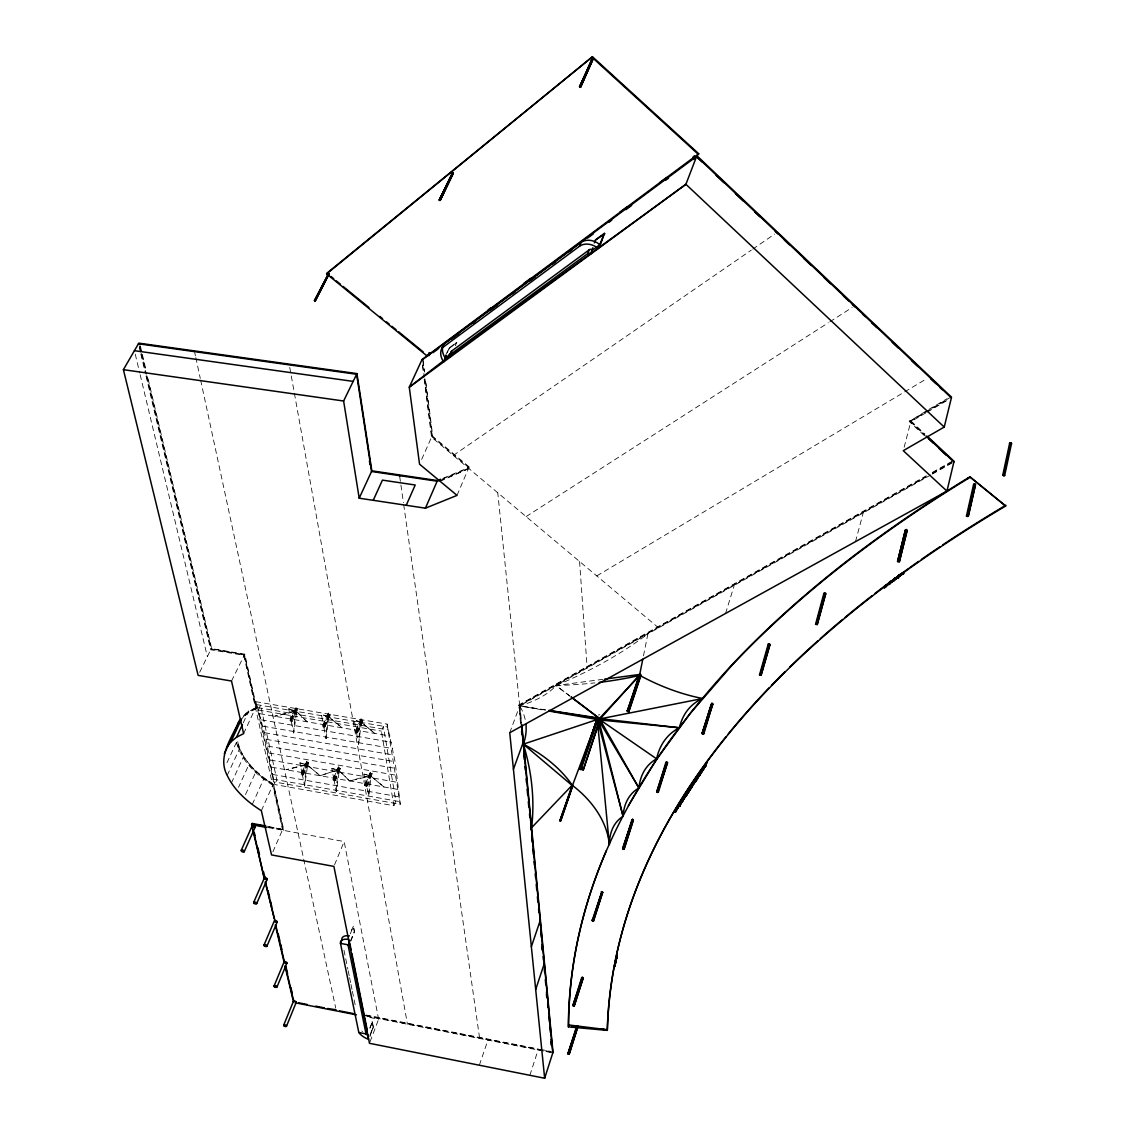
<?xml version="1.0" encoding="UTF-8"?>
<svg xmlns="http://www.w3.org/2000/svg" width="1135" height="1135" viewBox="0 0 1135 1135"><rect width="100%" height="100%" fill="white"/><g stroke="black" fill="none" stroke-linecap="round" stroke-linejoin="round"><path stroke-width="0.75" stroke-dasharray="5 3.75" d="M368.762 795.38L369.471 776.794L368.747 775.985L370.421 775.602L371.145 776.411L368.762 795.38L366.25 784.555M293.681 732.969L295.015 712.113L294.249 711.276L295.923 710.851L296.675 711.688L293.681 732.969L291.355 721.704M304.648 785.902L305.968 765.643L305.23 764.834L306.861 764.451L307.599 765.245L304.648 785.902L302.435 775.177M323.858 727.294L326.043 738.559L327.419 717.66L329.107 717.235L321.375 714.426L323.574 725.832M336.258 791.506L337.634 771.204L336.896 770.395L338.556 770.012L339.28 770.807L336.258 791.506L334.187 780.781M356.574 732.926L358.589 744.191L360.036 723.236L361.739 722.811L354.276 720.044L356.305 731.451M326.043 738.559L328.639 717.873M358.589 744.191L361.256 723.449M643.46 655.86L647.901 633.898A621.71 359.838 11.5 0 1 555.994 685.526A93.552 42.761 -0.4 0 1 541.225 697.032L538.061 698.72A93.552 42.761 -0.4 0 1 519.702 705.913L521.362 723.335M924.457 435.726L909.234 421.511L927.451 410.232M904.141 447.275L910.951 421L924.486 413.083M855.492 541.65L863.196 512.935M725.549 613.467L734.217 585.405M529.861 1075.299L538.089 1050.003M479.339 1065.212L487.937 1040.114M520.483 723.123L519.05 704.849L926.316 475.806M509.743 732.742L519.943 705.246L926.245 476.899M369.854 1028.055L372.394 1021.883L373.415 1027.061L369.882 1036.354L373.245 1027.019L372.223 1021.855M370.081 1041.689L378.835 1018.606M370.038 1028.083L372.394 1021.883M370.123 1034.737L373.06 1026.991L372.039 1021.812M350.318 933.892L353.467 925.99L350.573 932.232M350.445 941.071L354.219 931.608L353.084 925.919M350.828 941.142L354.588 931.679L353.467 925.99M393.873 805.722L395.803 800.927L383.417 726.258L381.403 731.11L393.873 805.722L274.784 784.555L258.312 710.013L260.511 705.261L276.883 779.83L274.784 784.555M364.803 785.505L370.053 772.822L371.727 772.438L372.45 773.247L366.733 786.527L364.803 785.505L370.535 772.226M365.527 786.314L370.776 773.63L370.053 772.822M365.995 785.718L366.733 783.959M366.733 786.527L371.727 772.438M334.527 864.856L344.43 840.922M332.853 779.873L338.244 767.246L339.89 766.863L340.613 767.671L335.251 780.298L332.853 779.873L338.698 766.65M333.591 780.681L338.968 768.054L338.244 767.246M334.059 780.086L334.797 778.326M335.251 780.298L334.513 779.49L339.89 766.863M355.212 731.976L360.646 719.207L362.349 718.781L363.086 719.633L357.667 732.401L355.212 731.976L361.129 718.583M334.782 780.894L340.613 767.671M355.95 732.813L361.384 720.058L360.646 719.207M356.433 732.189L357.199 730.401M457.036 495.385L468.84 467.592L440.593 479.254M357.667 732.401L356.929 731.55L362.349 718.781M357.184 733.026L363.086 719.633M439.756 481.424L470.344 467.904L432.776 436.351L425.526 379.076M447.261 352.701L449.162 348.246L457.008 342.458L455.688 345.38M272.882 851.846L282.828 829.047L272.712 783.505C256.425 773.8 240.521 758.591 237.13 739.098M268.91 827.188L283.707 829.699L273.762 784.824L263.944 778.496L248.976 764.508L238.52 787.35M301.101 774.269L306.606 761.698L308.238 761.315L308.975 762.124L303.471 774.694L301.101 774.269L307.046 761.103M322.496 726.357L328.058 713.66L329.746 713.234L330.498 714.071L324.95 726.769L322.496 726.357L328.526 713.021M301.839 775.077L307.344 762.507L306.606 761.698M302.293 774.481L308.238 761.315M323.248 727.194L328.809 714.497L328.058 713.66M323.716 726.57L324.496 724.797M324.95 726.769L324.199 725.932L329.746 713.234M303.031 775.29L308.975 762.124M324.482 727.407L330.498 714.071M261.362 810.702L272.982 784.682M283.438 830.323L273.762 784.824M421.667 459.42L431.853 436.521L424.518 378.778M432.776 436.351L432.478 437.018L424.987 378.012M231.398 783.022L243.387 757.017L256.169 772.155L264.143 778.851L271.932 783.363M272.712 783.505L271.648 783.987M252.24 804.516L263.944 778.496M289.978 720.768L295.668 708.126L297.342 707.701L298.094 708.538L291.95 721.817L289.978 720.768L296.121 707.488M290.744 721.605L296.419 708.964L295.668 708.126M291.198 720.98L297.342 707.701M455.49 345.21L456.809 342.288L449.361 348.402L447.374 352.801M245.515 794.571L255.886 771.729M445.644 355.383L448.963 348.076L456.809 342.288M244.096 756.974L239.258 749.398L236.69 741.85L226.787 763.117M256.099 708.623L249.104 712.184L243.514 716.809L249.402 711.546L256.099 708.623L244.11 654.64L211.011 649.135L146.5 375.813M256.623 707.502L248.735 711.049L242.791 716.369L248.437 711.673L256.623 707.502L244.805 654.186L211.692 648.667L147.621 376.749M227.199 775.418L239.258 749.398M240.01 749.455L237.485 741.992M243.216 722.867L248.735 711.049M243.614 733.621L255.815 707.36M231.512 681.028L244.805 654.186L243.798 655.278L210.699 649.759L145.734 374.72M199.675 672.26L211.011 649.135M256.326 708.141L244.507 654.824L211.692 648.667M298.094 708.538L296.419 708.964M291.95 721.817L291.652 720.342L290.432 720.129M240.776 720.314L243.812 716.185M372.45 773.247L370.776 773.63M453.305 455.447L751.285 250.14M752.746 249.147L774.609 234.08M526.101 516.581L828.295 322.78M829.784 321.829L852.115 307.514M596.783 575.927L927.025 378.494M928.955 409.352L946.987 398.782M909.234 421.511L949.811 397.732M925.99 412.204L948.534 398.995M925.805 412.913L910.767 421.723L924.713 434.748M927.309 412.033L949.867 398.825M932.488 472.33L952.535 461.051M518.808 705.516L926.16 476.501M932.332 473.04L952.364 461.775M932.417 473.423L954.053 461.264M930.828 474.941L519.702 705.913A97.61 64.071 -7.6 0 1 525.562 721.378M932.36 474.075L953.882 461.988M440.082 480.729L470.344 467.904M441.87 479.268L468.556 468.258M598.344 715.036L599.805 714.695M603.082 679.298L555.994 685.526L569.756 695.996M545.453 709.857L519.702 705.913L497.768 492.789M545.538 710.056L519.702 705.913L545.566 710.439M255.829 701.7L387.092 724.102L395.108 761.741L400.258 804.304L273.563 781.802L255.829 701.7L266.285 739.339L273.563 781.802M328.809 714.497L330.03 714.695M361.384 720.058L362.604 720.257M328.37 716.398L321.375 714.426M361.001 721.973L354.276 720.044M256.453 704.565L387.56 726.967M295.015 712.113L296.221 712.326M257.787 707.616L388.638 730.004M258.312 710.013L381.403 731.11M259.674 713.674L390.085 736.047M322.964 725.719L324.199 725.932M355.695 731.337L356.929 731.55M261.461 719.874L391.462 742.262M263.164 726.23L392.753 748.603M264.767 732.713L393.973 755.101M266.285 739.339L395.108 761.741M267.718 746.106L396.158 768.508M269.066 753.002L397.137 775.418M307.344 762.507L308.521 762.72M338.968 768.054L340.159 768.267M305.968 765.643L307.145 765.841M337.634 771.204L338.826 771.403M369.471 776.794L370.663 777.007M270.314 760.024L398.03 782.455M271.492 767.161L398.853 789.619M301.541 773.673L303.471 774.694M333.321 779.277L334.513 779.49M365.271 784.909L366.477 785.122M272.57 774.425L399.591 796.898M272.967 779.135L399.818 801.636M236.392 742.474C241.712 761.315 256.964 776.028 273.478 785.448M267.491 826.266L283.707 829.699L268.371 826.904M267.917 827.5L344.16 841.546L378.608 1019.216L366.662 1016.861M366.037 1015.016L538.288 1048.953M540.033 1049.293L550.475 1051.351M365.342 1015.286L551.255 1051.918M365.654 1015.598L552.007 1052.329M366.903 1016.251L551.156 1052.571M302.137 773.772L299.895 762.933L306.861 764.451M333.917 779.376L331.817 768.537L338.556 770.012M365.881 785.023L363.938 774.169L370.421 775.602M299.895 762.933L305.684 764.238M331.817 768.537L337.365 769.8M363.938 774.169L369.216 775.389M291.042 720.243L288.687 708.85L295.923 710.851M288.687 708.85L294.703 710.638M570.011 696.138L555.994 685.526A229.525 106.662 2.3 0 0 594.868 682.887M431.853 436.521L470.06 468.585M658.626 627.868L431.555 437.188L424.206 379.445M910.951 421L924.897 434.038M909.433 420.801L924.642 435.003M255.517 707.999L255.971 708.893M135.235 354.12L139.747 373.018M140.158 374.749L207.35 656.597M139.236 347.225L140.456 352.375M140.868 354.106L145.323 373.004M140.314 345.764L141.932 352.644M142.343 354.375L145.989 369.868M139.946 346.402L146.443 373.94M146.841 375.671L211.38 649.305M139.605 346.586L140.825 351.736M141.237 353.453L146.103 374.082M243.798 655.278L282.544 829.671M194.681 352.389L195.433 355.851M195.802 357.582L200.271 378.366M200.64 380.097L335.719 1008.036M343.976 950.179L347.835 969.049M348.19 970.765L349.239 975.901M349.594 977.618L350.644 982.768M350.999 984.471L352.049 989.621M352.403 991.337L353.808 998.19M354.148 999.907L355.212 1005.057M289.751 367.385L407.465 1024.252M387.092 724.102L400.258 804.304M399.676 476.359L403.422 502.691M403.663 504.451L479.651 1038.482M423.1 359.979L424.646 372.138M422.787 360.646L424.107 371.074M422.731 364.775L424.291 377.019M422.433 365.442L423.327 372.436M519.05 704.849L520.908 724.215M519.943 705.246L521.618 722.867M579.559 561.456L587.15 668.018M272.599 783.76L272.698 785.306M362.505 1031.672A14.5 7.463 20.5 0 1 361.81 1031.034M337.123 770.097L320.098 775.73L307.23 764.848L320.098 775.73L337.123 770.097M368.988 775.687L349.552 780.923L338.911 770.41L349.552 780.923L369.102 776.383L368.988 775.687M305.457 764.536L286.063 769.729L305.599 765.231L305.457 764.536M294.476 710.964L274.599 716.228L294.632 711.702L294.476 710.964M374.848 733.437L361.37 722.385L374.848 733.437M342.046 727.805L328.739 716.809L342.046 727.805M383.97 786.995L370.776 776L383.97 786.995M307.003 721.789L296.306 711.276L307.003 721.789"/><path stroke-width="1.5" d="M759.528 674.885L760.365 674.034L761.188 675.155L759.528 674.885L768.281 644.013L769.104 643.815L769.927 644.935L761.188 675.155M768.281 644.013L769.927 644.935M815.568 624.307L816.462 623.399L817.299 624.576L815.568 624.307L823.996 593.023M817.299 624.576L825.684 593.974L824.861 592.81L816.462 623.399M616.418 958.777L614.532 966.523L615.695 961.529M616.39 957.727L616.504 958.465M899.346 576.083C902.836 572.48 897.53 579.999 901.601 573.672M615.539 963.26L615.411 961.501L614.73 966.623L615.667 961.756M614.844 966.225L615.042 965.218L614.617 966.126M901.006 573.771L899.218 576.098M885.882 585.816L887.854 583.972M679.397 804.204L677.666 808.262L681.199 801.636L679.61 805.836L681.099 802.161L679.312 805.751L679.397 804.942M679.411 804.531L678.191 807.68L678.914 805.325M897.558 561.47L905.389 529.676L907.177 529.946L899.374 561.74L898.438 561.981L897.558 561.47L905.347 530.414M616.277 958.068L615.596 962.239L615.823 960.834M616.518 958.068L616.291 959.359M615.596 961.785L616.986 955.046M966.452 516.07L967.488 515.035L968.311 516.34L966.452 516.07L973.702 483.893M1002.73 475.352L1003.822 474.288L1004.645 475.622L1002.73 475.352L1009.71 442.976L1010.703 442.707L1011.512 444.04L1009.625 443.785L1009.71 442.976M236.25 728.259L238.988 721.307C231.767 737.977 217.111 756.662 227.199 775.418C234.434 790.513 247.416 801.92 261.362 810.702L271.535 854.925L333.889 866.402L369.485 1043.306L544.658 1078.25L552.986 1052.273L521.788 724.627M615.95 961.444L615.326 962.991L616.035 959.671M615.624 962.707C616.731 955.556 613.907 967.843 615.468 963.885M693.627 782.242L689.74 790.485L691.229 786.314L690.96 788.357L692.577 786.002L693.442 782.199M615.269 963.856L615.213 962.579M679.78 804.048L679.61 805.056L680.234 804.091M615.17 964.183L615.227 965.076M898.934 575.204L897.672 577.048M901.899 573.558L901.97 574.452L903.886 573.43L902.169 574.509L901.601 573.799M615.965 962.012L616.816 955.627L616.603 958.451M616.05 959.302L616.816 955.627M684.362 798.7L684.831 794.926L682.277 801.381L684.036 798.004L684.362 798.7L684.831 794.926M901.36 573.728L900.608 574.069M704.182 767.43L703.218 769.232L705.09 764.933L703.303 769.856L705.757 764.962M684.703 795.933L682.277 801.381M684.065 799.139L684.277 798.104M888.208 583.943L886.052 586.469M642.779 659.251L639.714 674.46L604.827 679.07M897.061 577.133C898.282 578.51 897.771 578.084 897.374 577.006M1005.653 505.997L969.886 476.856L968.141 477.878A1938.055 902.978 -0.2 0 0 731.607 665.195C680.631 720.37 636.224 782.157 606.147 851.264A1938.665 902.907 -0.2 0 0 568.365 1025.572L568.422 1026.877L607.239 1030.381A1859.442 866.374 0 0 1 1005.653 505.997L969.886 476.856M1003.822 474.288L1010.703 442.707M1003.652 475.891L1005.454 467.592M1006.178 464.258L1007.625 457.618M1009.441 449.304L1010.164 445.984M1004.645 475.622L1011.597 443.232M967.488 515.035L974.653 483.638M967.346 516.595L969.985 505.018M970.737 501.713L972.255 495.101M973.376 490.15L974.511 485.184M968.382 515.56L975.547 484.148M968.311 516.34L975.476 484.929M700.536 772.637L701.373 771.332L700.948 772.453M628.364 805.708L656.399 759.542L690.619 712.879L731.408 665.89A1938.665 902.907 -0.2 0 1 967.971 478.587L968.141 477.878M686.647 794.386L687.867 791.279L685.072 797.139L688.761 792.088L691.045 786.498L686.93 794.543M695.528 780.88L694.123 782.54L695.741 779.163L693.684 784.015M694.776 781.76L697.585 776.964L696.28 779.419M704.977 766.38C708.112 762.45 703.218 770.665 705.502 764.848M544.658 1078.25L509.743 732.742L946.945 491.115L954.053 461.264L927.437 436.393M702.352 769.956L699.912 775.162L703.161 768.537L701.6 770.892M946.945 491.115L903.261 450.68L944.221 427.072L951.541 397.222L696.862 155.736L685.909 184.296L409.267 387.191L419.553 464.187L457.036 495.385L425.426 508.182L359.199 498.194L343.621 401.01L356.943 373.599L138.796 343.139L123.403 369.669L198.128 675.382L231.512 681.028L243.614 733.621L236.506 737.253L230.845 741.907L226.759 747.44M895.118 578.268C892.819 582.085 898.65 576.027 895.231 579.46M894.919 580.169L896.593 577.474M896.253 577.857L895.444 579.261L895.628 578.552M899.502 574.665L898.253 578.424L898.367 576.85M898.253 578.424L899.26 574.509M899.331 575.516L900.126 574.75M889.585 581.773L888.804 584.752L889.812 581.943M892.479 580.865L889.726 584.057L890.124 581.361M889.726 584.057L890.365 581.531M890.748 581.248L890.266 583.135L891.5 581.673M892.72 581.021L891.542 582.34L893.401 579.531M897.615 560.733L898.537 560.491L906.312 529.435M894.777 577.871L893.997 580.85L894.21 578.893M904.169 539.097L905.801 532.556M893.997 580.85L894.451 579.063M899.374 561.74L907.12 530.683M884.307 587.334L885.57 586.327M884.874 586.171L884.293 588.001L887.769 584.539L884.633 587.561L885.867 585.149M885.967 585.547L887.769 584.539M689.044 790.428L688.165 791.989L690.123 788.073M817.824 619.682L822.478 602.699M823.414 599.294L824.819 594.201L825.684 593.974M817.313 623.881L825.698 593.279M891.159 581.758L890.266 582.964M891.401 581.914L890.081 583.347M617.057 955.698L616.461 957.33M760.365 674.034L769.104 643.815M762.294 668.628L769.09 645.134M761.188 674.502L769.927 644.269M893.046 580.936L891.542 582.34M701.955 771.658L703.331 767.586M702.196 771.757L703.743 766.962M703.374 769.885L702.65 770.594L704.026 766.522M705.09 764.933L704.04 768.281M706.169 763.444L705.062 766.097M704.736 767.43L706.154 764.692M694.123 782.54L695.656 779.206M694.024 784.044L695.755 779.901L694.365 782.639M696.479 779.277C698.848 773.389 693.953 786.64 696.039 779.305M695.571 781.76L697.188 777.376M697.344 776.865L697.457 776.468M697.316 779.121C703.899 758.833 693.031 791.606 697.741 776.028M699.671 773.559C694.62 786.47 701.756 767.558 698.919 775.588M698.479 775.616L700.862 771.02L699.344 776.056M699.061 776.496L700.621 770.92M701.189 772.807L702.182 770.055M887.925 584.057L886.208 586.27M683.171 798.075L682.05 802.204L683.568 796.813L681.369 803.225L682.49 799.111M682.05 802.204L683.426 798.175M702.962 734.274L712.794 704.324L711.985 703.26L702.154 733.224L702.962 734.274L711.503 706.154M703.757 734.104L712.78 703.7M685.072 797.139L688.179 790.627L687.03 792.684L687.867 791.279M686.519 793.294L685.994 794.074L687.03 792.982M685.313 797.252L686.193 794.869M687.299 792.67L687.498 791.45L686.505 795.011M687.597 792.868L686.618 795.167L689.285 790.442M688.307 792.613L688.718 791.095M688.718 790.613L689.881 787.974M690.846 788.243L691.385 785.888M693.315 782.966L691.882 784.853L693.698 782.299M691.101 788.357C689.257 791.677 688.363 789.293 691.626 785.987M692.137 784.923L693.371 782.455M675.155 812.121L677.34 806.361L675.396 812.234L677.723 807.269L676.091 809.071M675.396 812.234L676.261 809.879M676.744 809.737L678.12 805.736L676.985 809.851M681.936 800.771L679.879 806.205L680.092 804.587M681.128 801.168L681.255 801.65M679.879 806.205L682.291 800.161M702.168 733.834L711.205 704.069M702.154 733.224L711.985 703.26M615.752 959.642L616.518 957.06M615.369 961.771L616.745 957.131M902.211 572.678L902.481 573.998M656.81 792.046L665.975 762.11L667.522 762.947L666.727 761.954L656.782 791.464L657.591 792.471L667.522 762.947M657.591 792.471L666.259 764.749M658.343 792.315L667.494 762.365M567.911 1053.521L577.233 1025.856L577.942 1026.65L569.259 1054.216L567.911 1053.521L569.259 1054.216M567.94 1053.947L576.637 1026.395L577.942 1026.65M568.536 1053.422L577.233 1025.856M568.621 1054.302L577.304 1026.735M569.217 1053.777L577.899 1026.21M698.72 775.73L699.543 773.758M606.374 850.597A1938.055 902.978 -0.2 0 0 568.564 1024.948L607.424 1029.743A1858.875 866.445 0 0 1 726.059 736.686M568.422 1026.877L568.564 1024.948M679.751 804.644L680.759 802.175M622.647 848.384L632.592 819.286L633.373 820.236L624.151 849.193L622.647 848.384L624.151 849.193M572.877 1005.312L582.425 977.32L583.149 978.143L574.282 1006.036L572.877 1005.312L574.282 1006.036M622.675 848.923L631.897 819.967L633.373 820.236M572.92 1005.766L581.773 977.419M573.544 1005.213L582.425 977.32M623.37 848.242L632.592 819.286M623.427 849.335L632.649 820.378M573.615 1006.135L583.149 978.143M574.239 1005.567L583.106 977.675M624.122 848.639L633.344 819.683M592.13 920.726L601.919 891.642L602.685 892.536L593.548 920.996L592.087 920.23L593.548 920.996M592.782 920.102L601.919 891.642M592.853 921.109L601.451 894.323M593.506 920.485L602.642 892.025M627.286 710.765L640.097 674.36L640.92 675.424L628.903 711.645L627.286 710.765L628.903 711.645M627.315 711.39L639.331 674.545M628.052 710.581L640.097 674.36M535.692 989.493L544.275 963.658M628.123 711.829L640.154 675.609M628.861 711.021L640.892 674.8M697.67 155.027L698.706 153.736L592.47 56.75L326.937 273.18L326.625 273.861L426.902 355.851L427.186 355.156M944.221 427.072L685.909 184.296L444.594 359.88L409.267 387.191L422.064 359.525L698.706 153.736M700.593 773.077L699.614 775.049L700.352 772.963M531.364 946.689L540.175 920.655M639.36 675.169L600.216 718.838L583.262 769.927L580.226 769.402L597.223 718.327L548.985 710.609M580.226 769.402L580.127 768.239L581.602 767.913L598.67 718.001L571.132 697.046M583.262 769.927L600.216 718.838L702.707 698.507A88.033 57.842 49.2 0 0 679.411 727.776A100.079 63.83 48.3 0 0 656.612 758.861A85.224 51.94 47.9 0 0 638.92 788.002A82.046 48.592 47.6 0 0 623.087 816.32A81.28 46.308 48 0 0 609.353 844.483A99.327 72.441 20.1 0 0 572.466 785.448A180.437 123.701 -5.3 0 0 523.348 744.163A97.61 64.071 -7.6 0 0 525.987 724.598M559.924 820.69L572.65 785.236L560.775 820.846L559.924 820.69L572.224 785.165M560.151 820.974L572.65 785.236M560.577 821.045L572.877 785.519M580.127 768.239L597.223 718.327L679.411 727.776L600.302 720.016L638.92 788.002L599.72 721.86M580.169 768.821L597.251 718.923M616.39 957.472L617.213 955.103M513.431 769.204L523.192 742.489M683.44 798.6L684.462 795.834M682.518 801.494L685.072 795.025M572.466 785.448L597.294 719.505L549.014 711.049M347.48 935.694A9.605 5.164 21.2 0 0 341.876 939.894L340.472 943.369L358.802 1032.481A14.514 7.448 20.5 0 0 368.506 1039.348L367.754 1034.751M694.804 156.417C693.159 164.234 691.783 154.019 694.804 156.9M692.903 159.198L693.826 156.786M692.889 158.716L694.308 156.119M326.625 273.861L592.47 56.75M367.641 1035.063A1.717 0.88 20.5 0 1 366.023 1033.914L347.977 944.689L349.339 944.164L348.516 939.113M283.693 1025.16L293.397 1001.396M284.97 965.899L293.412 1001.609L294.178 1000.389M286.531 1026.153L296.377 1001.95M600.145 243.798L604.416 233.37L600.557 244.167L591.661 250.707L592.881 247.728M594.329 242.89L595.549 239.911L604.416 233.37M587.703 253.616L589.292 249.771A2.015 1.532 23.7 0 1 591.945 249.771L590.81 254.013A2.015 1.532 23.7 0 0 587.703 253.616L449.914 354.829A2.426 1.731 25.3 0 0 450.184 357.142L451.46 352.772A2.426 1.731 25.4 0 1 451.631 351.055L589.292 249.771M276.968 986.996L286.928 963.033M579.531 246.224L581.148 242.379A13.691 10.428 23.7 0 1 598.457 243.614L599.805 244.72L598.23 248.565A13.705 10.428 23.7 0 0 579.531 246.224L441.997 348.019A20.473 14.599 25.1 0 0 443.657 361.937L445.36 358.163L444.622 356.986A20.43 14.599 25.2 0 1 443.728 344.245L581.148 242.379M274.06 985.989L284.303 961.416L275.947 926.004M284.417 961.898L284.346 962.735M275.28 924.926L284.048 962.026L284.403 961.246M264.001 945.1L274.585 920.258L275.209 922.131M265.136 882.023L275.138 921.322M266.966 946.122L277.224 921.975M444.721 358.646L445.984 355.666L444.721 358.646L452.184 352.531M256.694 903.545L267.25 879.228M253.658 902.495L264.512 877.61M425.426 508.182L437.443 480.545L440.593 479.254M264.795 877.724L265.108 877.114A1.589 0.865 22.6 0 0 264.512 877.568L264.625 878.079A1.589 0.865 22.6 0 0 265.122 878.575M406.231 505.288L415.211 485L382.438 480.119L373.231 500.308M244.181 851.775A1.646 0.908 23.1 0 0 242.479 850.016A1.646 0.908 23.1 0 0 241.514 851.293A1.646 0.908 23.1 0 0 244.181 851.775L255.105 827.273M579.517 86.686L592.697 59.29L580.666 87.083L579.517 86.686L592.144 59.105M579.701 87.196L591.746 59.417M580.666 87.083L592.697 59.29M580.269 87.395L592.881 59.8M265.973 879.682A1.589 0.865 22.6 0 0 267.25 879.072A1.589 0.865 22.6 0 0 265.774 877.809A1.589 0.865 22.6 0 0 264.242 878.192L251.587 824.719L252.154 823.471L265.789 825.954M241.258 850.271L252.211 825.769M252.523 825.897A1.632 0.908 23.2 0 1 252.679 824.975L252.154 823.471M253.829 825.599L252.679 824.975M449.914 354.829L451.631 351.055M441.997 348.019L443.728 344.245M678.886 805.126L677.978 807.609L679.227 804.46M359.199 498.194L371.84 470.826L356.943 373.599M430.023 352.829C428.363 359.71 427.569 351.453 430.08 353.226M428.136 355.439L429.569 352.574M236.506 737.253L242.464 724.47M224.333 753.725L233.271 734.629M234.761 731.451L236.534 727.634M230.845 741.907L241.287 719.562M706.353 763.288L705.786 764.238M706.381 764.834C703.218 770.424 709.559 756.236 705.956 764.919M705.53 764.125L705.927 763.344M439.202 199.93L453.22 172.818L440.266 200.299L439.202 199.93L452.695 172.633M439.387 200.384L452.354 172.917M440.266 200.299L453.22 172.818M439.926 200.569L453.404 173.286M314.438 300.605L329.051 273.89L315.147 301.201L314.438 300.605L328.554 273.719M314.636 301.016L328.242 273.961M315.147 301.201L329.051 273.89M687.455 792.429L688.136 791.436M688.519 791.989L689.371 789.634L688.619 790.499M705.7 764.82L706.509 762.053M677.68 806.687L677.255 807.496M897.828 575.956L897.388 577.389L898.324 577.318M683.057 797.919L683.809 796.926M691.882 784.853C696.819 776.993 687.626 796.77 693.102 782.923M685.994 794.074L686.987 792.585M238.691 721.945L241.031 718.526M885.555 586.341L884.406 587.405L886.279 586.625M523.348 744.163L572.04 785.363L531.634 827.656A505.6 310.224 9.4 0 0 523.348 744.163L597.294 719.505L623.087 816.32L599.266 722.059M449.318 354.645L451.46 352.772M329.249 274.315L328.441 274.386M886.421 584.951L887.84 584.213M899.558 575.686L901.147 574.494M488.135 309.94L490.973 307.84M523.576 283.651L530.655 278.401M619.951 212.146L627.045 206.896M659.648 182.707L666.727 177.457M421.766 360.192L696.592 156.417L951.371 397.945M433.031 352.63L438.706 348.417M451.475 338.954L458.568 333.704M472.756 323.191L475.593 321.091M489.767 310.579L496.86 305.315M512.467 293.752L515.304 291.652M529.492 281.139L535.167 276.94M552.192 264.327L555.029 262.213M569.217 251.7L572.054 249.601M587.66 238.038L593.335 233.838M608.928 222.276L611.765 220.162M625.952 209.649L631.627 205.449M665.678 180.224L668.515 178.11M604.827 233.739L595.549 239.911M903.261 573.586L902.24 573.828L903.573 573.359M967.971 478.587L969.716 477.58M896.026 577.687L896.834 577.63M440.295 479.921L437.159 481.212L371.542 471.493L356.617 374.266L138.427 343.791L139.534 344.685M428.108 355.042L428.945 355.17M896.04 577.985L895.444 579.261M712 704.509L712.794 704.324M602.685 892.536L601.238 891.769M572.153 1026.565L577.445 1027.047M584.497 1027.672L591.548 1028.31M598.613 1028.948L603.905 1029.431M600.67 1028.906L604.047 1029.332M134.427 350.687L353.155 381.388M123.403 369.669L343.621 401.01M371.84 470.826L437.443 480.545M348.601 935.765L349.41 935.893M548.886 710.382L598.67 718.001M258.142 825.046L261.561 825.67M252.665 827.443L251.871 824.095L265.505 826.578M251.587 824.719L266.938 827.514M348.019 944.817L340.472 943.369A9.619 5.15 21.2 0 1 348.388 939.439M298.675 1002.801L307.202 1004.489M315.729 1006.163L324.255 1007.852M327.66 1008.518L336.088 1009.767M339.592 1010.874L353.255 1013.555M295.015 1002.73L356.433 1014.846M358.802 1032.481L366.023 1033.914L367.329 1030.495L351.822 953.329M581.602 767.913L583.177 768.764M657.534 791.308L658.314 791.733M702.948 733.04L703.743 733.494M823.967 593.719L824.819 594.201M898.537 560.491L899.417 561.002M600.302 720.016L656.612 758.861M251.871 824.095L252.75 824.748M552.007 1052.329L552.788 1052.897L521.518 725.066M552.206 1051.691L552.986 1052.273M571.416 697.188L599.45 718.412L639.757 675.396A229.525 106.662 2.3 0 1 599.096 682.405M330.994 276.5L333.704 278.713M336.414 280.941L340.486 284.261M343.196 286.474L368.932 307.528M379.771 316.381L382.481 318.609M386.538 321.929L389.248 324.142M391.958 326.355L396.03 329.675M398.74 331.902L423.128 351.836M592.2 57.445L698.465 154.445M925.976 435.939L953.882 461.988M928.444 438.564L933.523 443.288M938.588 448.027L946.193 455.135M696.89 157.098L702.026 161.964M716.157 175.357L723.86 182.664M735.423 193.631L743.141 200.938M754.704 211.905L759.84 216.771M775.262 231.384L777.83 233.824M784.257 239.911L789.392 244.777M803.523 258.184L811.227 265.491M824.081 277.664L830.508 283.75M843.348 295.937L848.498 300.803M852.342 304.464L854.91 306.89M862.628 314.196L865.196 316.637M871.623 322.723L876.759 327.604M892.181 342.217L898.594 348.303M911.448 360.476L917.875 366.577M930.714 378.749L935.864 383.616M939.709 387.276L942.277 389.716M264.356 878.689L253.843 832.452M265.803 883.101L274.188 918.57M285.623 966.992L293.256 999.297M254.183 832.097L255.006 835.559M257.858 847.632L259.475 854.542M263.547 871.793L265.179 878.703M268.03 890.791L269.662 897.686M270.485 901.147L271.705 906.326M278.217 933.935L279.848 940.844M280.657 944.292L281.877 949.47M285.963 966.736L287.581 973.631M290.844 987.436L292.064 992.614M349.75 943.043L351.126 949.91M369.428 460.994L369.953 464.47M399.563 475.65L399.676 476.359M597.294 719.505L609.353 844.483M521.575 731.266L521.916 734.785M523.76 754.151L524.271 759.428M524.938 766.48L525.278 769.998M526.115 778.794L526.456 782.327M527.137 789.364L527.633 794.642M528.314 801.693L528.811 806.971M529.492 814.008L529.818 817.54M530.669 826.337L530.996 829.855M531.677 836.906L532.173 842.184M532.854 849.221L533.351 854.513M534.032 861.55L534.372 865.069M535.209 873.879L535.55 877.398M536.217 884.435L536.727 889.712M537.394 896.764L537.905 902.041M538.572 909.092L538.912 912.611M539.749 921.407L540.09 924.926M540.757 931.977L541.267 937.255M541.948 944.292L542.445 949.584M543.126 956.621L543.452 960.139M544.303 968.95L544.63 972.468M545.311 979.505L545.807 984.797M546.488 991.834L546.985 997.112M547.666 1004.163L548.006 1007.681M548.843 1016.478L549.354 1021.77M549.851 1027.047L550.361 1032.325M551.028 1039.376L551.539 1044.654M541.892 946.703L542.232 950.222M546.446 994.232L546.786 997.75M551 1041.76L551.34 1045.278M702.707 698.507A134.597 74.782 28.9 0 1 641.034 676.077M293.653 1000.786A1.504 0.766 21.5 0 1 293.922 1000.474M274.826 920.528A1.561 0.837 22.2 0 1 277.011 921.365A1.561 0.837 22.2 0 1 276.344 922.443M284.587 961.629A1.532 0.795 21.8 0 1 286.885 962.693A1.532 0.795 21.8 0 1 285.325 963.331M252.452 826.791A1.632 0.908 23.2 0 1 253.034 825.457A1.632 0.908 23.2 0 1 255.191 826.805A1.632 0.908 23.2 0 1 253.502 827.429M293.412 1001.609A1.504 0.766 21.5 0 1 294.376 1000.985A1.504 0.766 21.5 0 1 296.065 1001.85A1.504 0.766 21.5 0 1 295.696 1002.758M728.287 733.934A1858.875 866.445 0 0 1 769.119 687.824M771.474 685.384A1858.875 866.445 0 0 1 784.767 671.934M789.747 667.054A1858.875 866.445 0 0 1 817.697 640.991M820.335 638.636A1858.875 866.445 0 0 1 842.567 619.483M845.192 617.298A1858.875 866.445 0 0 1 872.205 595.605M874.915 593.491A1858.875 866.445 0 0 1 908.78 568.337M910.242 567.287A1858.875 866.445 0 0 1 918.556 561.414M921.35 559.456A1858.875 866.445 0 0 1 939.908 546.772M942.816 544.828A1858.875 866.445 0 0 1 1005.794 505.274M701.458 770.622L700.465 772.013L701.458 770.622M691.314 786.654L690.023 789.804L691.314 786.654M698.649 774.34L698.408 775.503L698.649 774.34M264.327 945.824A1.575 0.823 22.2 0 0 266.881 946.32A1.575 0.823 22.2 0 0 265.264 944.689A1.575 0.823 22.2 0 0 264.327 945.824M253.985 903.261A1.603 0.865 22.6 0 0 256.595 903.758A1.603 0.865 22.6 0 0 254.935 902.055A1.603 0.865 22.6 0 0 253.985 903.261M274.372 986.698A1.546 0.795 21.8 0 0 276.869 987.18A1.546 0.795 21.8 0 0 275.294 985.606A1.546 0.795 21.8 0 0 274.372 986.698M283.991 1025.841A1.504 0.766 21.5 0 0 286.446 1026.324A1.504 0.766 21.5 0 0 284.899 1024.806A1.504 0.766 21.5 0 0 283.991 1025.841"/></g></svg>
